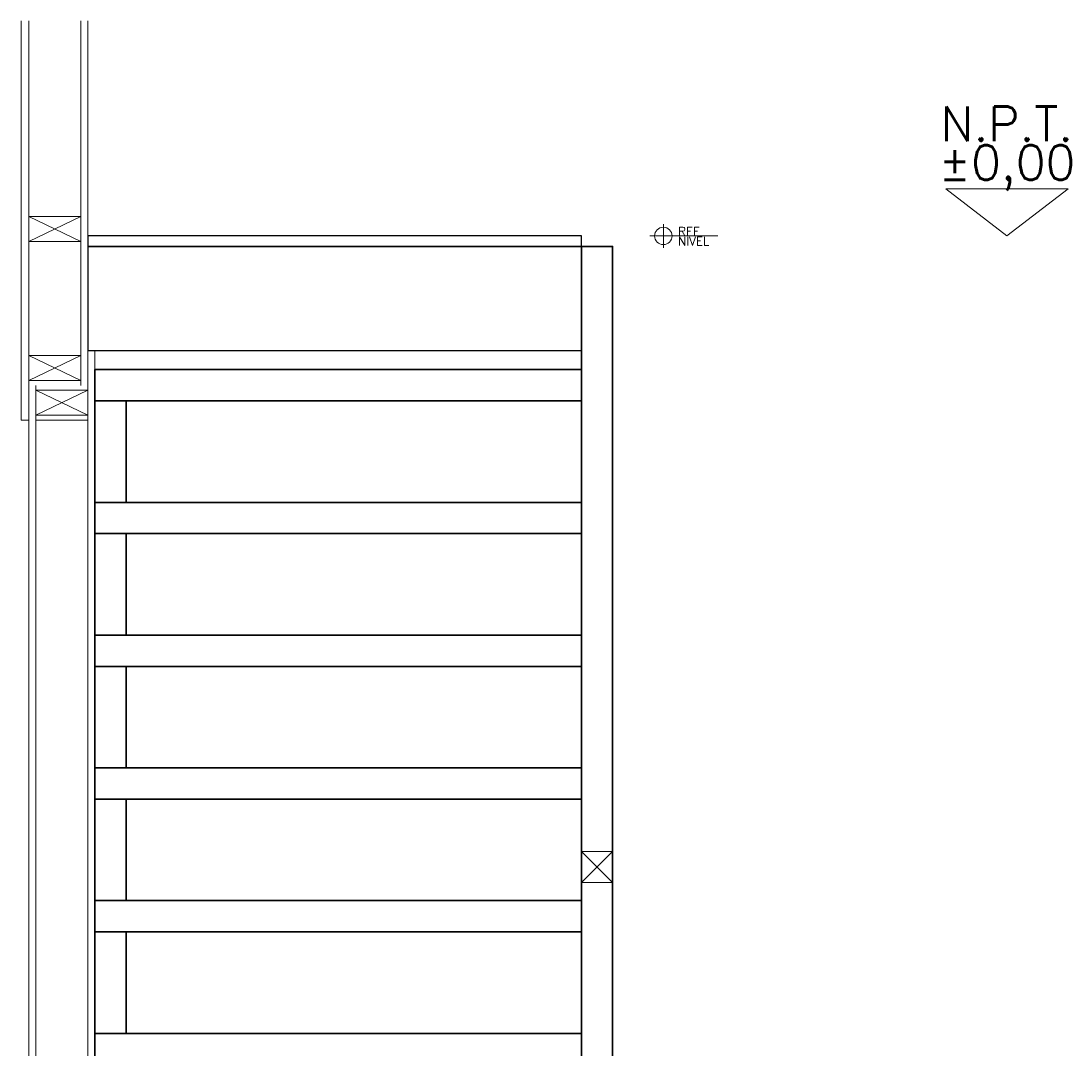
# Model space of a CAD drawing. Header units: metres. Extents: x -2 to 690, y -116 to 73.
# Drawn here: x 223.482 to 224.993, y 64.347 to 65.826 of the extents above; entities that cross this region are included whole.
import ezdxf
from ezdxf.enums import TextEntityAlignment as Align

# ---------------------------------------------------------------- set-up
doc = ezdxf.new("R2010")
doc.units = ezdxf.units.M
doc.header["$LTSCALE"] = 5
doc.header["$MEASUREMENT"] = 0
for name, color, linetype, lineweight in [('A-ANNO-SYMB', 3, 'Continuous', 18), ('A-ANNO-TEXT', 3, 'Continuous', 18), ('A-DETL-MBND', 3, 'Continuous', 18), ('A-ELEV-MBE1', 7, 'Continuous', 35), ('A-ELEV-MBE2', 4, 'Continuous', 25), ('A-WALL-STUD', 3, 'Continuous', 18)]:
    doc.layers.add(name, color=color, linetype=linetype, lineweight=lineweight)
doc.styles.add('E-ROMANS', font='romans.shx', dxfattribs={"width": 0.8})

msp = doc.modelspace()

# ---------------------------------------------------------------- linework, layer by layer
at = {"layer": 'A-ANNO-SYMB'}
for p, q in [((224.4064, 65.4995), (224.4064, 65.5335)), ((224.3871, 65.5165), (224.4847, 65.5165)), ((224.2885, 64.5861), (224.3335, 64.6311)), ((224.2885, 64.6311), (224.3335, 64.5861))]:
    msp.add_line(p, q, dxfattribs=at)
for points in [[(223.5035, 62.9115), (223.4935, 62.9115), (223.4935, 65.2515), (223.4825, 65.2515), (223.4823, 65.8258)], [(223.5785, 65.8258), (223.5785, 65.3515), (223.5885, 65.3515), (223.5885, 63.0315)], [(224.9888, 65.5844), (224.8127, 65.5844)], [(224.9888, 65.5844), (224.9007, 65.5165), (224.8127, 65.5844)]]:
    msp.add_lwpolyline(points, dxfattribs=at)
for points in [[(223.5035, 65.2515), (223.5785, 65.2515), (223.5785, 63.0815), (223.5035, 63.0815)], [(224.2885, 64.5861), (224.3335, 64.5861), (224.3335, 64.6311), (224.2885, 64.6311)]]:
    msp.add_lwpolyline(points, close=True, dxfattribs=at)
msp.add_circle((224.4064, 65.5165), 0.0125, dxfattribs=at)
at = {"layer": 'A-DETL-MBND'}
for p, q in [((223.4935, 65.2515), (223.4935, 65.8258)), ((223.5685, 65.3015), (223.5685, 65.8258))]:
    msp.add_line(p, q, dxfattribs=at)
for points in [[(223.5785, 65.3515), (223.5785, 63.0315)], [(223.5035, 65.3015), (223.5035, 63.0315)]]:
    msp.add_lwpolyline(points, dxfattribs=at)
at = {"layer": 'A-ELEV-MBE1'}
for p, q in [((223.5885, 65.3242), (224.2885, 65.3242)), ((223.5885, 65.2792), (224.2885, 65.2792)), ((223.5885, 65.1332), (224.2885, 65.1332)), ((223.5885, 65.0882), (224.2885, 65.0882)), ((223.5885, 64.9422), (224.2885, 64.9422)), ((223.5885, 64.8972), (224.2885, 64.8972)), ((223.5885, 64.7512), (224.2885, 64.7512)), ((223.5885, 64.7062), (224.2885, 64.7062)), ((223.5885, 64.5602), (224.2885, 64.5602)), ((223.5885, 64.5152), (224.2885, 64.5152)), ((223.5885, 64.3692), (224.2885, 64.3692))]:
    msp.add_line(p, q, dxfattribs=at)
msp.add_lwpolyline([(224.3335, 64.1067), (224.2885, 64.1067), (224.2885, 65.5015), (224.3335, 65.5015)], close=True, dxfattribs=at)
for points in [[(223.6335, 65.2792), (223.6335, 65.1332), (223.5885, 65.1332), (223.5885, 65.3242)], [(223.6335, 65.0882), (223.6335, 64.9422), (223.5885, 64.9422), (223.5885, 65.1332)], [(223.6335, 64.8972), (223.6335, 64.7512), (223.5885, 64.7512), (223.5885, 64.9422)], [(223.6335, 64.7062), (223.6335, 64.5602), (223.5885, 64.5602), (223.5885, 64.7512)], [(223.6335, 64.5152), (223.6335, 64.3692), (223.5885, 64.3692), (223.5885, 64.5602)], [(223.6335, 64.3242), (223.6335, 64.1782), (223.5885, 64.1782), (223.5885, 64.3692)]]:
    msp.add_lwpolyline(points, dxfattribs=at)
at = {"layer": 'A-ELEV-MBE2'}
for points in [[(224.2885, 65.5165), (223.5785, 65.5165), (223.5785, 65.5015), (224.2885, 65.5015)], [(224.2885, 65.5015), (223.5785, 65.5015), (223.5785, 65.3515), (224.2885, 65.3515)]]:
    msp.add_lwpolyline(points, close=True, dxfattribs=at)
at = {"layer": 'A-WALL-STUD'}
for p, q in [((223.4934, 65.5085), (223.5684, 65.5445)), ((223.5684, 65.5085), (223.4934, 65.5445)), ((223.4935, 65.3085), (223.5685, 65.3445)), ((223.5685, 65.3085), (223.4935, 65.3445)), ((223.5035, 65.2585), (223.5785, 65.2945)), ((223.5785, 65.2585), (223.5035, 65.2945))]:
    msp.add_line(p, q, dxfattribs=at)
for points in [[(223.4934, 65.5085), (223.5684, 65.5085), (223.5684, 65.5445), (223.4934, 65.5445)], [(223.4935, 65.3085), (223.5685, 65.3085), (223.5685, 65.3445), (223.4935, 65.3445)], [(223.5035, 65.2585), (223.5785, 65.2585), (223.5785, 65.2945), (223.5035, 65.2945)]]:
    msp.add_lwpolyline(points, close=True, dxfattribs=at)

# ---------------------------------------------------------------- texts
at = {"layer": 'A-ANNO-TEXT', "style": 'E-ROMANS'}
for tag, text, p in [('N.P.T.', 'N.', (224.9007, 65.6379)), ('%%P0,00', '0.00', (224.9007, 65.5821))]:
    msp.add_attdef(tag, text=text, height=0.05, dxfattribs=at).set_placement(p, align=Align.BOTTOM_CENTER)
msp.add_attdef('NIVEL', text='%%P0,00', height=0.0125, dxfattribs=at).set_placement((224.4275, 65.5152), align=Align.TOP_LEFT)
msp.add_attdef('REF', text='', height=0.0125, dxfattribs=at).set_placement((224.4276, 65.5131), align=Align.BOTTOM_LEFT)

doc.saveas('drawing.dxf')
